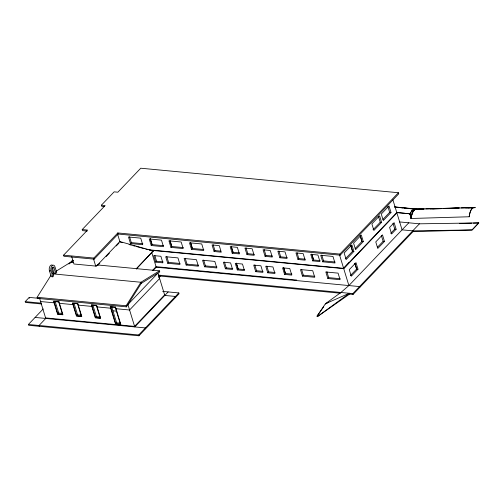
<?xml version="1.0" encoding="UTF-8"?>
<svg xmlns="http://www.w3.org/2000/svg" width="504" height="504" viewBox="0 0 504 504"><rect width="100%" height="100%" fill="white"/><g stroke="black" fill="none" stroke-linecap="round" stroke-linejoin="round"><path stroke-width="0.76" d="M423.303 209.179L414.679 209.072M465.677 207.9L475.089 207.698L474.484 207.509A12.569 5.456 88.4 0 0 469.407 215.384L469.243 216.764L411.081 218.484L411.314 217.016A12.638 5.487 88.4 0 1 416.417 209.103L475.159 207.591L468.027 207.9M411.522 211.352L412.089 210.703L409.985 213.772L411.138 218.484L411.346 217.041A12.569 5.456 88.4 0 1 416.417 209.166L424.267 208.946M410.47 212.946L409.922 213.809L411.081 218.484M71.732 256.763L73.943 264.002L95.697 266.074L97.518 264.953L159.447 270.843L159.781 271.94L141.265 283.343L126.454 306.854L37.447 298.381L37.113 297.291L51.106 275.083M52.825 276.803L53.701 275.417L52.032 269.961A1.909 1.09 -84.6 0 1 52.523 267.334A1.909 1.09 -84.6 0 1 53.997 267.901L55.667 273.357L56.757 272.683L54.98 266.868A3.812 2.174 -84.6 0 0 52.038 265.734A3.812 2.174 -84.6 0 0 51.049 270.988L52.825 276.803L51.232 276.652L49.449 270.837A3.812 2.174 -84.6 0 1 49.965 266.225A3.812 2.174 -84.6 0 1 52.63 265.394M126.454 306.854L126.12 305.764L140.931 282.253L159.447 270.843M469.243 216.764L469.205 216.821A12.638 5.487 88.4 0 1 474.484 207.446M392.931 199.943L402.072 229.837L412.726 230.851L472.072 229.95L478.781 222.913L472.084 230.007L412.978 231.67L353.084 294.43L349.574 294.097L317.867 316.285L317.016 316.203L325.42 303.723L340.906 292.471L348.894 285.56L408.788 222.806M317.016 316.203L323.751 306.678M149.423 249.845L343.627 268.33L348.932 262.603M104.693 206.59L101.707 206.306L101.373 205.216L114.131 191.848L117.86 192.2L140.755 168.21L398.412 192.73L398.746 193.819L340.194 255.169L118.144 234.039L94.172 259.157L63.901 256.278L63.567 255.181L87.532 230.07L82.209 229.559L82.543 230.649L87.11 231.084M82.209 229.559L105.103 205.569L101.373 205.216M41.473 303.969L25.452 302.444L25.2 301.625L29.226 297.404L39.91 298.425M68.96 264.033L72.689 260.127M70.119 263.075L72.784 260.284M71.329 262.634L73.464 260.398M162.685 291.4L178.813 292.931L179.059 293.75L138.947 335.79L28.634 325.294L28.381 324.475L43.224 308.921M63.567 255.181L93.838 258.067L117.81 232.949L339.86 254.079L398.412 192.73M96.289 266.238L119.845 241.548L153.273 250.923L136.307 269.041M99.798 263.22L97.669 265.451L97.518 264.953M106.174 256.536L109.368 253.191M116.279 245.946L118.938 243.161M57.828 313.986L62.515 314.427L58.71 301.984L54.023 301.537L57.828 313.986L58.703 313.066L62.609 313.438M130.486 243.539L142.739 244.705L140.736 238.153L128.488 236.987L130.486 243.539L131.361 242.626L142.846 243.716M76.684 315.775L81.371 316.222L77.566 303.78L72.878 303.332L76.684 315.775L77.559 314.861L81.465 315.233M151.219 245.511L163.472 246.677L161.469 240.131L149.222 238.959L151.219 245.511L152.095 244.597L163.579 245.687M136.225 268.783L153.273 250.923M95.54 317.57L100.227 318.018L96.422 305.575L91.734 305.128L95.54 317.57L96.415 316.657L100.321 317.029M155.704 262.137L162.893 262.823L160.896 256.271L153.701 255.591L155.704 262.137L156.58 261.223M170.932 247.388L183.179 248.554L181.175 242.002L168.928 240.836L170.932 247.388L171.801 246.475L170.024 240.654L171.769 246.506L183.286 247.565M152.328 270.585L156.057 266.679L296.661 280.06M153.128 270.472L156.227 267.221L359.547 286.574L359.799 287.393M167.719 263.283L179.966 264.449L177.962 257.897L165.715 256.731L167.719 263.283L168.588 262.37M158.558 276.954L160.165 275.272L160.417 276.091L158.81 277.773M115.731 323.732L120.418 324.179L115.277 307.371L110.59 306.923L115.731 323.732L116.607 322.818L120.513 323.19M159.629 278.517L129.578 309.998L116.002 308.706M191.488 249.341L203.742 250.513L201.739 243.961L189.485 242.796L191.488 249.341L192.364 248.428L190.581 242.607L192.333 248.466L203.849 249.524M186.146 265.035L198.4 266.2L196.396 259.654L184.143 258.489L186.146 265.035L187.022 264.121M164.632 294.89L134.587 326.378L45.58 317.904M168.16 291.923L134.757 326.92L127.915 304.542L157.96 273.061L164.802 295.438L175.455 296.453L175.707 297.272M214.074 251.496L221.269 252.176L219.265 245.631L212.071 244.944L214.074 251.496L214.95 250.576L220.702 251.124M28.381 324.475L138.695 334.971L178.813 292.931M204.574 266.792L216.827 267.958L214.824 261.406L202.57 260.24L204.574 266.792L205.449 265.879M232.186 253.216L239.375 253.903L237.371 247.351L230.183 246.664L232.186 253.216L233.056 252.302L239.532 252.92M225.401 268.771L232.596 269.457L230.593 262.905L223.398 262.225L225.401 268.771L226.277 267.857M246.966 254.621L254.155 255.308L252.157 248.756L244.963 248.075L246.966 254.621L247.842 253.707L254.312 254.325M237.289 269.905L244.478 270.585L242.474 264.039L235.286 263.353L237.289 269.905L238.159 268.991L244.629 269.602M265.079 256.347L272.267 257.034L270.264 250.482L263.075 249.795L265.079 256.347L265.948 255.433L272.418 256.051M255.717 271.656L262.905 272.343L260.902 265.791L253.714 265.11L255.717 271.656L256.586 270.743L263.063 271.36M279.859 257.752L287.047 258.439L285.043 251.887L277.855 251.206L279.859 257.752L280.728 256.838M267.756 272.803L274.945 273.489L272.941 266.937L265.753 266.251L267.756 272.803L268.626 271.889L275.102 272.507M297.965 259.478L305.159 260.165L303.156 253.613L295.968 252.926L297.965 259.478L298.841 258.565M284.584 274.403L291.778 275.089L289.775 268.538L282.587 267.857L284.584 274.403L285.459 273.489L283.676 267.668L285.428 273.527L291.929 274.107M312.751 260.883L319.939 261.57L317.936 255.018L310.748 254.331L312.751 260.883L313.62 259.969L311.844 254.148M302.482 276.11L314.735 277.276L312.732 270.724L300.478 269.558L302.482 276.11L303.358 275.197L314.843 276.286M322.718 261.815L334.971 262.981L332.968 256.435L320.714 255.27L322.718 261.815L323.593 260.902L335.078 261.998M345.303 258.854L352.567 251.307L350.784 245.486L352.51 251.307L353.896 251.433L351.893 244.887L344.169 252.977L346.172 259.529L353.896 251.433M355.213 248.453L361.96 241.447L363.289 241.573L361.286 235.022L353.569 243.111L355.572 249.663L363.289 241.573M373.017 229.761L380.274 222.214L378.441 216.386M382.927 219.372L389.674 212.367L391.003 212.493L389.006 205.941L381.282 214.03L383.286 220.582L391.003 212.493M327.827 278.523L340.074 279.688L338.077 273.137L325.823 271.971L327.827 278.523L328.696 277.603M381.604 222.34L373.886 230.435L371.883 223.883L379.6 215.794L381.604 222.34L380.224 222.207M343.627 268.33L396.787 212.556L409.979 213.809A19.927 8.65 88.4 0 1 417.091 209.236M396.9 212.915L343.722 268.638L149.669 250.173M350.406 275.543L356.662 269.054L354.879 263.233L356.605 269.048L357.991 269.18L355.988 262.634L349.272 269.665L351.275 276.217L357.991 269.18M377.42 247.237L383.16 241.29L384.489 241.416L382.486 234.864L375.77 241.901L377.773 248.453L384.489 241.416M390.707 233.314L394.789 229.099L396.119 229.226L394.122 222.673L389.586 227.424L391.589 233.976L396.119 229.226M158.64 275.127L352.831 293.612L419.441 223.814L478.781 222.913L473.357 223.121M412.033 210.703L415.176 209.015L413.904 209.362M317.867 316.285L349.322 293.278L349.574 294.097M326.794 303.269L328.041 302.406M52.586 273.37L53.909 272.557M55.894 271.335L70.44 262.376L73.483 262.666M349.322 293.278L325.42 303.723L325.546 304.139M394.664 206.993L417.022 209.355L423.303 209.11M425.836 208.895L441.529 208.448M443.098 208.404L459.579 207.938M461.147 207.894L474.484 207.509M430.366 208.908L441.353 208.599M448.415 208.398L458.615 208.102L449.978 208.417M432.716 208.908L441.346 208.662M409.922 213.809L396.736 212.499M411.106 218.257L409.985 213.772M459.358 223.518L471.801 223.165M415.113 209.015L415.819 209.002M394.651 206.923L415.806 208.939M395.117 207.207L397.53 207.39M399.092 207.541L403.005 207.913M404.504 208.102L408.486 208.429M409.985 208.624L413.179 208.877M399.382 221.911L419.441 223.814M287.204 257.456L280.697 256.876L278.951 251.017M305.311 259.176L298.809 258.596L297.058 252.743M320.09 260.587L313.589 260.007L311.806 254.18M163.05 261.841L156.542 261.261L154.797 255.402M180.073 263.46L168.556 262.401L166.811 256.549M198.507 265.217L186.984 264.159L185.239 258.3M216.934 266.969L205.418 265.91L203.666 260.051M232.747 268.474L226.239 267.895L224.494 262.036M340.181 278.699L328.665 277.641L326.92 271.782M160.417 276.091L340.376 293.221M52.24 267.372A1.909 1.09 -84.6 0 1 52.397 267.75L53.997 267.901M49.449 270.837L51.049 270.988M55.667 273.357L54.067 273.206L52.397 267.75M52.706 273.855L140.931 282.253L141.265 283.343M37.113 297.291L126.12 305.764M40.578 301.531L54.104 302.816M59.434 303.326L72.96 304.611M78.29 305.122L91.816 306.407M97.146 306.911L110.672 308.202M25.2 301.625L41.221 303.15M112.934 310.81L116.84 311.182M35.097 317.438L145.41 327.934L145.656 328.753M416.606 209.21L416.361 209.103A12.638 5.487 88.4 0 0 411.258 217.016M122.27 242.67L120.002 242.046L117.659 234.398M129.074 244.534L131.342 245.152M132.854 245.568L135.122 246.191M136.634 246.601L144.194 248.674M145.706 249.089L147.974 249.707M153.348 251.181L151.049 250.305M416.405 209.11L417.029 209.292M412.726 230.851L412.978 231.67M387.841 206.539L389.674 212.367M392.956 223.272L394.789 229.099M381.326 235.463L383.16 241.29M360.177 235.626L361.96 241.447L360.127 235.62M352.831 293.612L353.084 294.43M339.86 254.079L340.194 255.169M339.532 254.929L348.894 285.56M321.81 255.081L323.555 260.94M301.575 269.369L303.32 275.228M264.172 249.612L265.917 255.465M266.849 266.068L268.594 271.927M254.81 264.921L256.555 270.78M246.059 247.886L247.804 253.745M231.279 246.481L233.056 252.302L231.242 246.513M236.382 263.164L238.159 268.991L236.344 263.201M213.167 244.755L214.912 250.614M150.312 238.776L152.095 244.597L150.28 238.808M151.584 252.038L156.227 267.221M129.578 236.804L131.33 242.657M117.81 232.949L118.144 234.039M138.695 334.971L138.947 335.79M111.863 307.314L116.607 322.818M93.838 258.067L94.172 259.157M93.486 258.836L95.697 266.074M93.007 305.525L96.415 316.657M74.151 303.729L77.559 314.861M55.295 301.934L58.703 313.066M39.532 298.116L45.751 318.452L39.035 325.489L39.287 326.309M29.226 297.404L29.478 298.223M58.93 301.688L53.607 301.178L57.607 314.282L62.937 314.786L58.93 301.688M77.786 303.484L72.463 302.973L76.463 316.077L81.793 316.581L77.786 303.484M96.642 305.279L91.319 304.769L95.319 317.867L100.649 318.377L96.642 305.279M115.498 307.068L110.174 306.564L115.51 324.028L120.84 324.538L115.498 307.068"/></g></svg>
